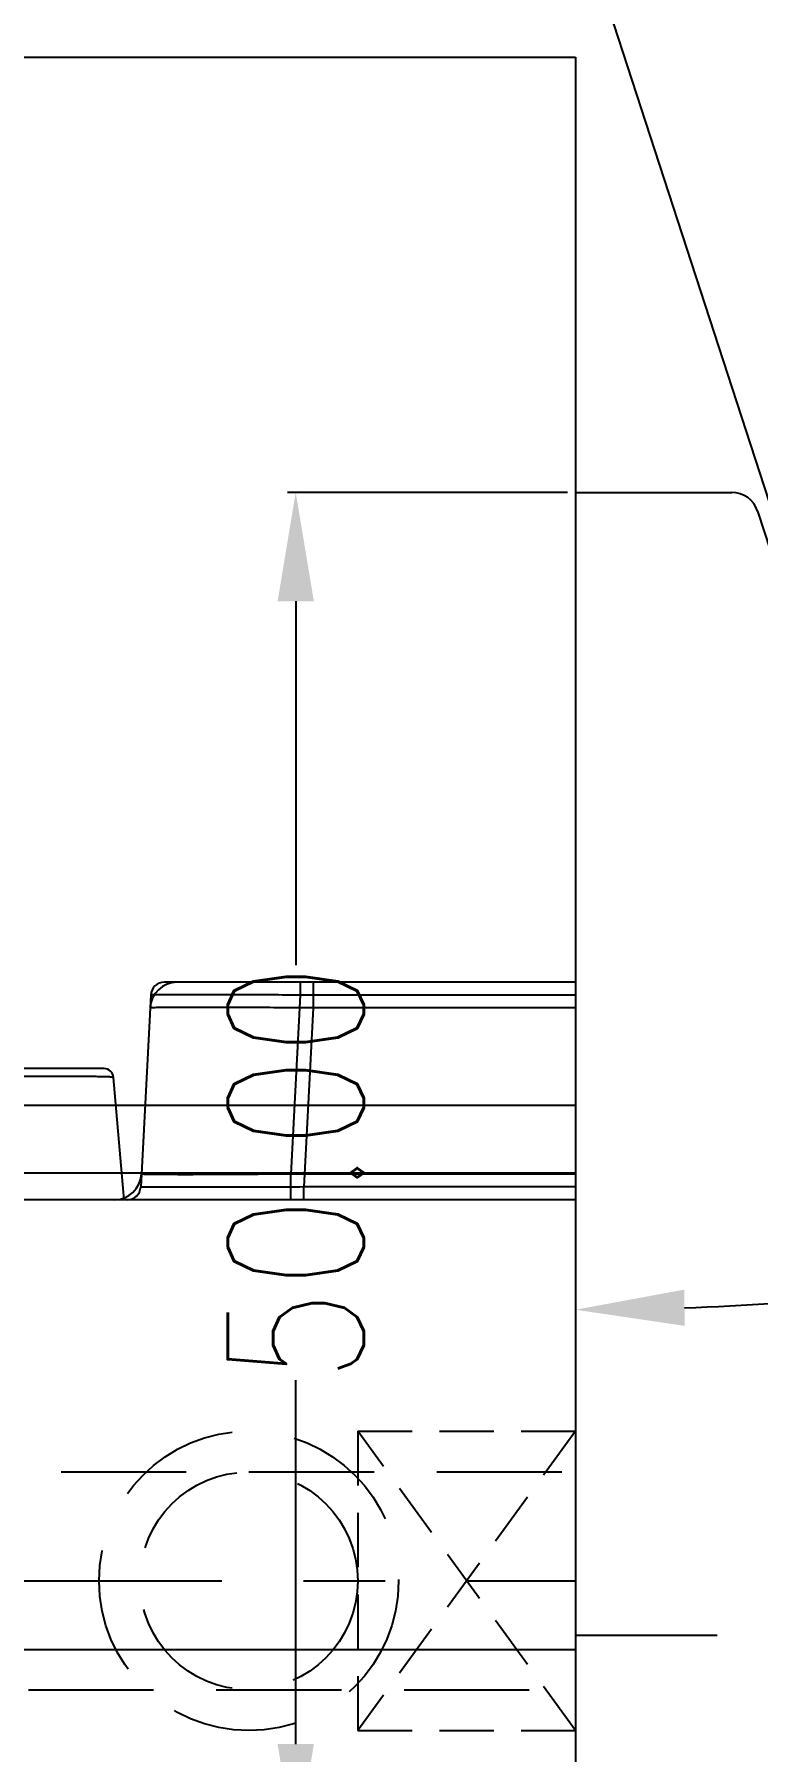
# Model space of a CAD drawing. Header units: millimetres. Extents: x 23490 to 24685, y -23248 to -22403.
# Drawn here: x 24132.4 to 24159, y -23016.1 to -22953 of the extents above; entities that cross this region are included whole.
import ezdxf

# ---------------------------------------------------------------- set-up
doc = ezdxf.new("R2010")
doc.units = ezdxf.units.MM
doc.header["$LTSCALE"] = 8
doc.linetypes.add('CENTER', pattern=[2, 1.25, -0.25, 0.25, -0.25])
doc.linetypes.add('HIDDEN', pattern=[0.375, 0.25, -0.125])
doc.layers.get('DEFPOINTS').update_dxf_attribs({"color": 6})
for name, color, linetype in [('Cav-cor', 30, 'Continuous'), ('PIN', 5, 'Continuous'), ('SLIDE', 6, 'Continuous'), ('WT', 4, 'Continuous')]:
    doc.layers.add(name, color=color, linetype=linetype)
doc.layers.add('dim', color=3, linetype='Continuous', lineweight=15)
doc.styles.get("Standard").update_dxf_attribs({"font": 'txt.shx', "width": 0.8, "bigfont": 'chineset.shx'})
doc.dimstyles.new('ISO-25', dxfattribs={"dimtxt": 5, "dimasz": 4, "dimexe": 0.3, "dimexo": 0.3, "dimtad": 0, "dimzin": 1, "dimdsep": 46, "dimtxsty": 'Standard', "dimcen": 0, "dimclrd": 3, "dimclre": 3, "dimclrt": 3, "dimazin": 0, "dimtfac": 1, "dimtofl": 0, "dimtmove": 0, "dimatfit": 0, "dimfxl": 0, "dimarcsym": 0})

# ---------------------------------------------------------------- blocks, each defined once
blk = doc.blocks.new('*D25831')
at = {"layer": 'DEFPOINTS', "color": 0}
for p in [(24142.02, -22969.822), (24152.3, -22969.822), (24152.3, -23019.822)]:
    blk.add_point(p, dxfattribs=at)
at = {"layer": 'dim', "color": 3, "lineweight": -2}
for p, q in [((24152, -22969.822), (24141.72, -22969.822)), ((24142.02, -22973.822), (24142.02, -22987.197)), ((24142.02, -23015.822), (24142.02, -23002.447)), ((24152, -23019.822), (24141.72, -23019.822))]:
    blk.add_line(p, q, dxfattribs=at)
at = {"layer": 'dim', "color": 3}
for points in [[(24142.687, -22973.822), (24141.354, -22973.822), (24142.02, -22969.822)], [(24141.354, -23015.822), (24142.687, -23015.822), (24142.02, -23019.822)]]:
    blk.add_solid(points, dxfattribs=at)
at = {"layer": 'dim', "color": 3, "insert": (24142.02, -22994.822), "char_height": 5, "attachment_point": 5, "rotation": 90}
blk.add_mtext('50.00', dxfattribs=at)
blk = doc.blocks.new('*D25832')
at = {"layer": 'DEFPOINTS', "color": 0}
for p in [(24152.3, -22953.822), (24182.3, -22969.822), (24172.384, -22998.05), (24203.775, -23028.822), (24152.3, -23029.822)]:
    blk.add_point(p, dxfattribs=at)
at = {"layer": 'dim', "color": 3, "lineweight": -2}
for start, end in [(284.56886, 287.962), (272.038, 275.43114)]:
    blk.add_arc((24152.3, -22887.397), 112.461, start, end, dxfattribs=at)
at = {"layer": 'dim', "color": 3}
for points in [[(24187.199, -22995.007), (24186.765, -22993.747), (24190.764, -22993.076)], [(24156.288, -22999.121), (24156.312, -23000.454), (24152.3, -22999.858)]]:
    blk.add_solid(points, dxfattribs=at)
at = {"layer": 'dim', "color": 3, "insert": (24171.829, -22998.15), "char_height": 5, "attachment_point": 5, "rotation": 10}
blk.add_mtext('20.00%%d', dxfattribs=at)
blk = doc.blocks.new('20150513.114825')
at = {"layer": 'WT', "color": 125, "linetype": 'HIDDEN'}
for p, q in [((-5.5, 8), (5.5, 8)), ((5.5, 8), (-5.5, 0)), ((-5.5, 8), (5.5, 0)), ((-5.5, 0), (-5.5, 8)), ((5.5, 0), (5.5, 8)), ((-5.5, 0), (5.5, 0))]:
    blk.add_line(p, q, dxfattribs=at)

msp = doc.modelspace()

# ---------------------------------------------------------------- linework, layer by layer
at = {"layer": 'Cav-cor', "color": 241}
for p, q in [((23992.3, -22953.822), (24152.3, -22953.822)), ((24152.3, -22953.822), (24152.3, -23029.822)), ((24152.3, -22987.822), (24137.194, -22987.822)), ((24142.187, -22987.822), (24142.187, -22988.295)), ((24142.662, -22987.822), (24142.662, -22988.769)), ((24136.695, -22988.295), (24136.325, -22995.348)), ((24142.187, -22988.295), (24141.842, -22994.874)), ((24152.3, -22988.295), (24142.187, -22988.295)), ((24142.662, -22988.769), (24142.317, -22995.348)), ((24152.3, -22988.769), (24142.662, -22988.769)), ((24134.98, -22990.999), (24116.656, -22990.999)), ((24135.722, -22995.822), (24135.328, -22991.319)), ((24121.85, -22992.344), (24152.3, -22992.344)), ((24121.85, -22992.344), (24152.3, -22992.344)), ((23992.3, -22994.822), (24152.3, -22994.822)), ((24141.842, -22995.822), (24141.842, -22994.874)), ((24152.3, -22994.874), (24141.842, -22994.874)), ((24142.317, -22995.822), (24142.317, -22995.348)), ((24152.3, -22995.348), (24142.317, -22995.348)), ((24152.3, -22995.822), (24130.901, -22995.822)), ((24121.85, -23012.344), (24152.3, -23012.344)), ((24121.85, -23012.344), (24152.3, -23012.344))]:
    msp.add_line(p, q, dxfattribs=at)
for centre, radius, start, end in [((24137.669, -22988.822), 1, 90, 177), ((24137.194, -22988.322), 0.5, 90, 177), ((24134.98, -22991.349), 0.35, 4.99992, 89.99904), ((24135.351, -22994.822), 1, 270, 357), ((24135.826, -22995.322), 0.5, 270, 357)]:
    msp.add_arc(centre, radius, start, end, dxfattribs=at)
for points, knots in [([(24142.662, -22988.769), (24142.272, -22988.766), (24141.508, -22988.76), (24140.398, -22988.753), (24139.521, -22988.749), (24138.873, -22988.748), (24138.439, -22988.748), (24138.045, -22988.748), (24137.696, -22988.749), (24137.395, -22988.751), (24137.175, -22988.753), (24137.025, -22988.755), (24136.933, -22988.756), (24136.854, -22988.758), (24136.79, -22988.76), (24136.74, -22988.762), (24136.707, -22988.764), (24136.688, -22988.765), (24136.678, -22988.767), (24136.673, -22988.768), (24136.67, -22988.769), (24136.67, -22988.769)], [0, 0, 0, 0, 0.195049, 0.382608, 0.555472, 0.634283, 0.706986, 0.772874, 0.831321, 0.881754, 0.923704, 0.941363, 0.956756, 0.96985, 0.980611, 0.989011, 0.995037, 0.997158, 0.998685, 0.999622, 1, 1, 1, 1]), ([(24142.187, -22988.295), (24141.83, -22988.294), (24141.129, -22988.291), (24140.266, -22988.288), (24139.606, -22988.286), (24139.145, -22988.285), (24138.714, -22988.285), (24138.316, -22988.285), (24137.955, -22988.285), (24137.635, -22988.285), (24137.395, -22988.286), (24137.226, -22988.287), (24137.117, -22988.287), (24137.02, -22988.288), (24136.935, -22988.289), (24136.864, -22988.29), (24136.805, -22988.291), (24136.764, -22988.292), (24136.737, -22988.292), (24136.722, -22988.293), (24136.711, -22988.294), (24136.702, -22988.294), (24136.698, -22988.295), (24136.695, -22988.295), (24136.695, -22988.295)], [0, 0, 0, 0, 0.195091, 0.382689, 0.471411, 0.555593, 0.634423, 0.707139, 0.773039, 0.831487, 0.881923, 0.903981, 0.923862, 0.941516, 0.956904, 0.969987, 0.980736, 0.989126, 0.99243, 0.995136, 0.997246, 0.998757, 0.999672, 1, 1, 1, 1]), ([(24135.328, -22991.319), (24135.328, -22991.316), (24135.317, -22991.315), (24135.302, -22991.312), (24135.271, -22991.31), (24135.231, -22991.307), (24135.178, -22991.305), (24135.114, -22991.302), (24135.039, -22991.3), (24134.916, -22991.297), (24134.737, -22991.294), (24134.49, -22991.29), (24134.203, -22991.287), (24133.879, -22991.285), (24133.52, -22991.283), (24132.985, -22991.282), (24132.259, -22991.281), (24131.339, -22991.283), (24130.706, -22991.286), (24130.382, -22991.288)], [0, 0, 0, 0, 0.00136, 0.004986, 0.010943, 0.019239, 0.02986, 0.042788, 0.058, 0.075472, 0.11703, 0.167111, 0.225271, 0.290977, 0.36361, 0.442476, 0.615773, 0.804077, 1, 1, 1, 1]), ([(24141.842, -22994.874), (24141.485, -22994.877), (24140.784, -22994.883), (24139.921, -22994.889), (24139.26, -22994.892), (24138.799, -22994.894), (24138.367, -22994.895), (24137.969, -22994.896), (24137.608, -22994.895), (24137.288, -22994.894), (24137.049, -22994.893), (24136.88, -22994.891), (24136.771, -22994.89), (24136.674, -22994.889), (24136.59, -22994.887), (24136.518, -22994.885), (24136.459, -22994.883), (24136.418, -22994.882), (24136.392, -22994.88), (24136.377, -22994.879), (24136.366, -22994.878), (24136.357, -22994.877), (24136.353, -22994.876), (24136.35, -22994.875), (24136.35, -22994.874)], [0, 0, 0, 0, 0.195132, 0.382797, 0.471555, 0.55577, 0.634627, 0.707359, 0.773261, 0.831698, 0.882106, 0.904146, 0.924005, 0.941633, 0.956993, 0.970048, 0.980766, 0.989126, 0.992416, 0.995111, 0.997209, 0.998714, 0.999631, 1, 1, 1, 1]), ([(24142.317, -22995.348), (24141.927, -22995.349), (24141.163, -22995.352), (24140.053, -22995.356), (24139.175, -22995.358), (24138.527, -22995.358), (24138.092, -22995.359), (24137.698, -22995.358), (24137.349, -22995.358), (24137.048, -22995.357), (24136.828, -22995.356), (24136.679, -22995.355), (24136.587, -22995.354), (24136.509, -22995.353), (24136.444, -22995.352), (24136.4, -22995.352), (24136.371, -22995.351), (24136.355, -22995.35), (24136.343, -22995.35), (24136.333, -22995.349), (24136.329, -22995.348), (24136.325, -22995.348), (24136.325, -22995.348)], [0, 0, 0, 0, 0.195073, 0.382717, 0.555709, 0.634587, 0.707347, 0.773274, 0.831733, 0.882157, 0.924066, 0.941701, 0.957065, 0.970123, 0.980846, 0.989208, 0.992498, 0.995192, 0.997288, 0.998786, 0.999687, 1, 1, 1, 1])]:
    msp.add_open_spline(points, degree=3, knots=knots, dxfattribs=at)
at = {"layer": 'PIN'}
msp.add_line((24148.221, -22935.76), (24171.101, -23006.179), dxfattribs=at)
at = {"layer": 'SLIDE'}
for p, q in [((24152.3, -22969.822), (24158.036, -22969.822)), ((24158.987, -22970.513), (24175.008, -23019.822))]:
    msp.add_line(p, q, dxfattribs=at)
at = {"layer": 'SLIDE', "linetype": 'HIDDEN', "ltscale": 2.6}
msp.add_line((24152.3, -23011.822), (24247.3, -23011.822), dxfattribs=at)
at = {"layer": 'SLIDE'}
msp.add_arc((24158.036, -22970.822), 1, 18, 90, dxfattribs=at)
at = {"layer": 'WT', "color": 125, "linetype": 'HIDDEN', "ltscale": 2.3}
for p, q in [((24002.3, -23005.822), (24152.3, -23005.822)), ((24056.3, -23013.822), (24152.3, -23013.822))]:
    msp.add_line(p, q, dxfattribs=at)
at = {"layer": 'WT', "color": 125, "linetype": 'CENTER', "ltscale": 1.5}
msp.add_line((24004.3, -23009.822), (24152.3, -23009.822), dxfattribs=at)
at = {"layer": 'WT', "color": 125, "linetype": 'HIDDEN', "ltscale": 2.3}
for radius in [5.5, 4]:
    msp.add_circle((24140.3, -23009.822), radius, dxfattribs=at)

# ---------------------------------------------------------------- block references
at = {"layer": 'WT', "color": 125, "linetype": 'HIDDEN', "ltscale": 2.3, "rotation": -90}
msp.add_blockref('20150513.114825', (24144.3, -23009.822), dxfattribs=at)

# ---------------------------------------------------------------- dimensions: what is measured, and where the dimension line sits
at = {"layer": 'dim'}
dim = msp.add_angular_dim_2l(base=(24172.384, -22998.05), line1=((24152.3, -22953.822), (24152.3, -23029.822)), line2=((24182.3, -22969.822), (24203.775, -23028.822)), dimstyle='ISO-25', dxfattribs=at)
dim.commit()
dim.dimension.update_dxf_attribs({"geometry": '*D25832', "text_midpoint": (24171.829, -22998.15)})
dim = msp.add_linear_dim(base=(24142.02, -22969.822), p1=(24152.3, -23019.822), p2=(24152.3, -22969.822), angle=90, dimstyle='ISO-25', dxfattribs=at)
dim.commit()
dim.dimension.update_dxf_attribs({"geometry": '*D25831', "text_midpoint": (24142.02, -22994.822)})

doc.saveas('drawing.dxf')
